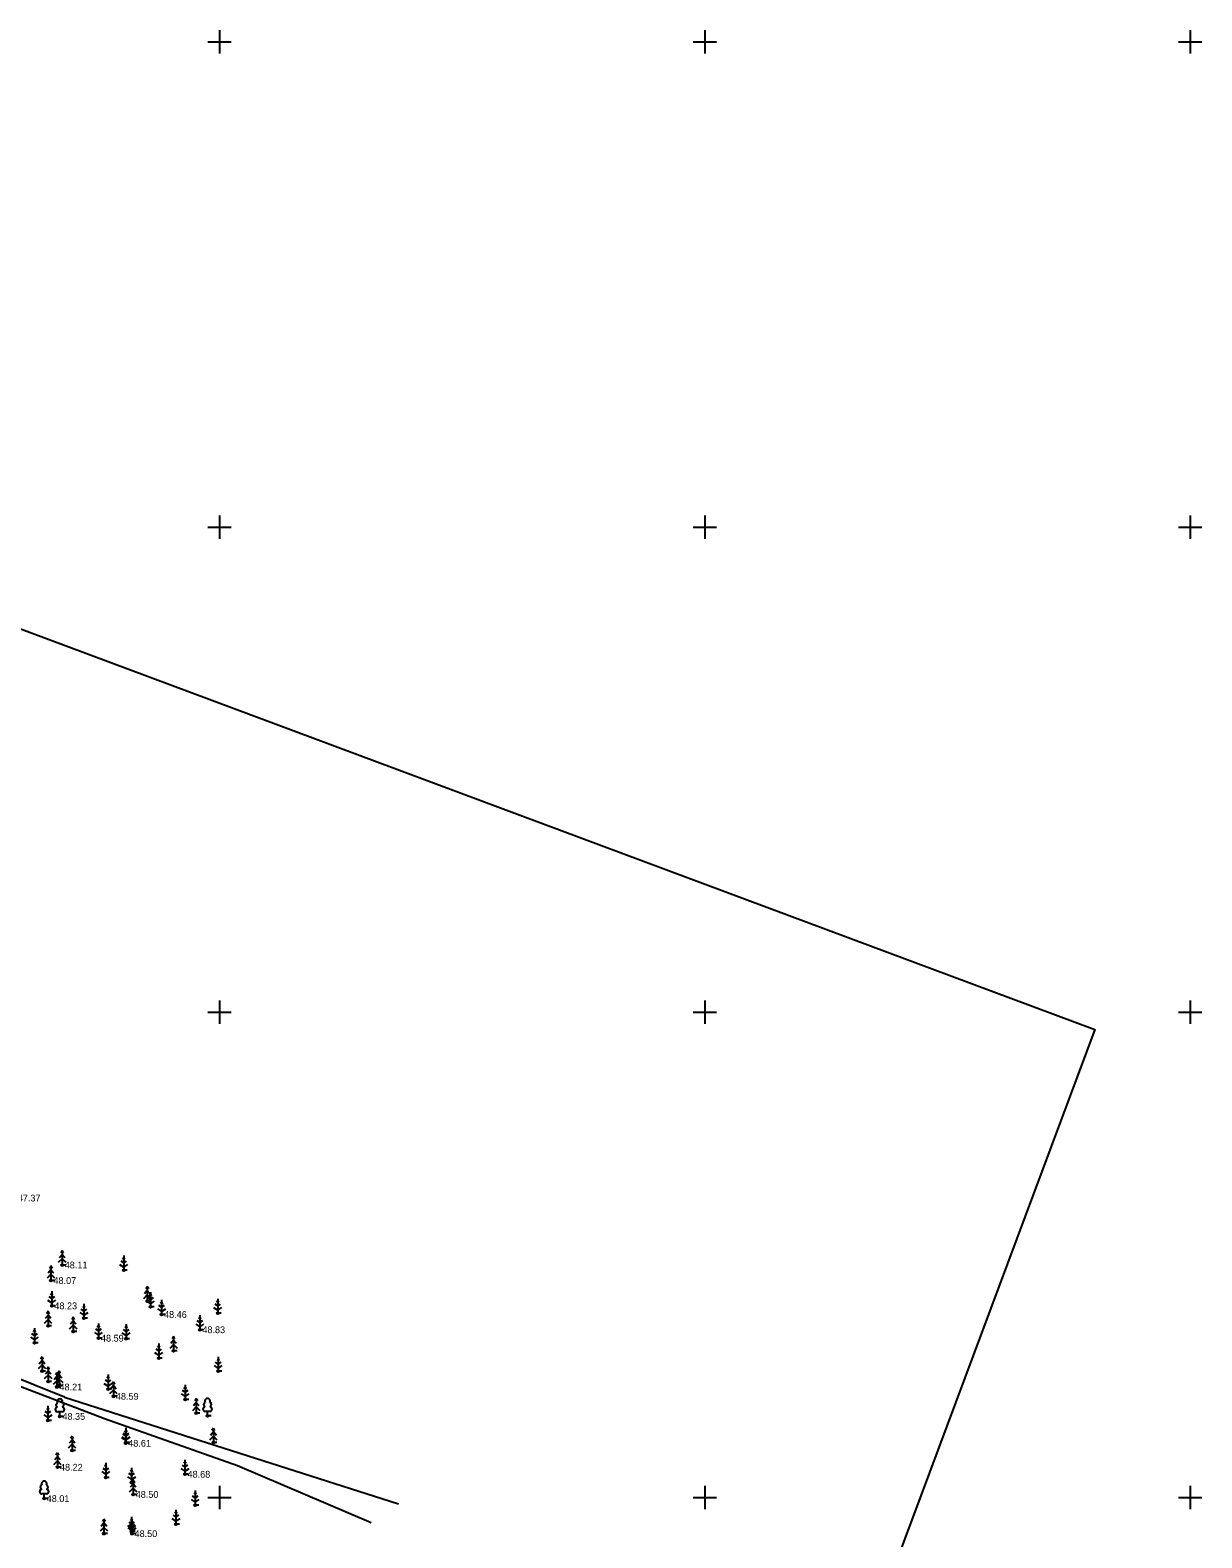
# Model space of a CAD drawing. Extents: x 641385 to 641951, y 6455406 to 6456065.
# Drawn here: x 641830.5 to 641951.2, y 6455545.8 to 6455701.2 of the extents above; entities that cross this region are included whole.
import ezdxf

# ---------------------------------------------------------------- set-up
doc = ezdxf.new("R2010")
doc.units = 0
for name, color, linetype in [('KORGUS', 7, 'Continuous'), ('MPKAABEL', 7, 'Continuous'), ('PUU', 7, 'Continuous'), ('VORK', 7, 'Continuous'), ('VTRASS', 7, 'Continuous')]:
    doc.layers.add(name, color=color, linetype=linetype)

msp = doc.modelspace()

# ---------------------------------------------------------------- linework, layer by layer
at = {"layer": 'KORGUS'}
for centre in [(641833.79, 6455573.96), (641840.13, 6455573.43), (641832.63, 6455572.36), (641832.72, 6455569.75), (641842.56, 6455570.24), (641842.89, 6455569.66), (641836.02, 6455568.47), (641844.02, 6455568.86), (641849.82, 6455568.99), (641832.33, 6455567.69), (641834.92, 6455567.11), (641837.52, 6455566.42), (641840.38, 6455566.37), (641847.97, 6455567.29), (641830.94, 6455565.95), (641845.27, 6455565.12), (641843.73, 6455564.36), (641831.71, 6455563.01), (641832.34, 6455561.97), (641833.48, 6455561.56), (641849.86, 6455563.01), (641833.25, 6455561.39), (641838.51, 6455561.17), (641839.06, 6455560.43), (641846.46, 6455560.1), (641847.6, 6455558.71), (641832.32, 6455557.95), (641833.55, 6455558.36), (641848.76, 6455558.41), (641840.33, 6455555.59), (641840.35, 6455555.68), (641849.37, 6455555.66), (641834.8, 6455554.84), (641833.3, 6455553.12), (641846.44, 6455552.4), (641838.28, 6455552.08), (641840.93, 6455551.54), (641831.93, 6455549.89), (641841.1, 6455550.32), (641847.49, 6455549.21), (641838.09, 6455546.28), (641840.94, 6455546.52), (641840.98, 6455546.28), (641845.51, 6455547.25)]:
    msp.add_circle(centre, 0.1, dxfattribs=at)
at = {"layer": 'MPKAABEL'}
for points in [[(641834.02, 6455560.33), (641806.08, 6455571.58), (641774.4, 6455582.35), (641740.84, 6455597.01), (641715.63, 6455606.81), (641690.27, 6455614.01), (641684.39, 6455613.67), (641681.39, 6455610.34), (641677.4, 6455599.42), (641671.25, 6455580)], [(641834.02, 6455560.33), (641868.44, 6455549.36)]]:
    msp.add_lwpolyline(points, dxfattribs=at)
at = {"layer": 'PUU'}
for p, q in [((641833.79, 6455574.61), (641833.39, 6455574.21)), ((641833.79, 6455575.06), (641833.49, 6455574.71)), ((641833.79, 6455575.46), (641833.64, 6455575.21)), ((641833.94, 6455575.21), (641833.79, 6455575.46)), ((641833.79, 6455575.46), (641833.79, 6455573.96)), ((641834.09, 6455574.71), (641833.79, 6455575.06)), ((641834.19, 6455574.21), (641833.79, 6455574.61)), ((641840.13, 6455574.18), (641839.86, 6455574.36)), ((641840.13, 6455574.58), (641840, 6455574.66)), ((641840.13, 6455574.93), (641840.13, 6455573.43)), ((641840.25, 6455574.66), (641840.13, 6455574.58)), ((641840.39, 6455574.36), (641840.13, 6455574.18)), ((641832.63, 6455573.01), (641832.23, 6455572.61)), ((641832.63, 6455573.46), (641832.33, 6455573.11)), ((641832.63, 6455573.86), (641832.48, 6455573.61)), ((641832.78, 6455573.61), (641832.63, 6455573.86)), ((641832.63, 6455573.86), (641832.63, 6455572.36)), ((641832.93, 6455573.11), (641832.63, 6455573.46)), ((641833.03, 6455572.61), (641832.63, 6455573.01)), ((641834.15, 6455573.96), (641833.79, 6455573.96)), ((641839.7, 6455574.02), (641840.13, 6455573.74)), ((641840.13, 6455573.74), (641840.55, 6455574.02)), ((641840.49, 6455573.43), (641840.13, 6455573.43)), ((641832.72, 6455570.9), (641832.59, 6455570.98)), ((641832.99, 6455572.36), (641832.63, 6455572.36)), ((641832.72, 6455571.25), (641832.72, 6455569.75)), ((641832.84, 6455570.98), (641832.72, 6455570.9)), ((641842.56, 6455571.34), (641842.26, 6455570.99)), ((641842.56, 6455571.74), (641842.41, 6455571.49)), ((641842.71, 6455571.49), (641842.56, 6455571.74)), ((641842.56, 6455571.74), (641842.56, 6455570.24)), ((641842.86, 6455570.99), (641842.56, 6455571.34)), ((641842.89, 6455571.16), (641842.89, 6455569.66)), ((641832.29, 6455570.34), (641832.72, 6455570.06)), ((641832.72, 6455570.5), (641832.45, 6455570.68)), ((641832.98, 6455570.68), (641832.72, 6455570.5)), ((641832.72, 6455570.06), (641833.14, 6455570.34)), ((641833.08, 6455569.75), (641832.72, 6455569.75)), ((641836.02, 6455569.62), (641835.9, 6455569.7)), ((641836.02, 6455569.97), (641836.02, 6455568.47)), ((641836.15, 6455569.7), (641836.02, 6455569.62)), ((641842.56, 6455570.89), (641842.16, 6455570.49)), ((641842.46, 6455570.25), (641842.89, 6455569.97)), ((641842.96, 6455570.49), (641842.56, 6455570.89)), ((641842.92, 6455570.24), (641842.56, 6455570.24)), ((641842.89, 6455570.41), (641842.62, 6455570.59)), ((641842.89, 6455570.81), (641842.76, 6455570.89)), ((641843.01, 6455570.89), (641842.89, 6455570.81)), ((641843.15, 6455570.59), (641842.89, 6455570.41)), ((641842.89, 6455569.97), (641843.31, 6455570.25)), ((641843.25, 6455569.66), (641842.89, 6455569.66)), ((641843.6, 6455569.45), (641844.02, 6455569.17)), ((641844.02, 6455569.61), (641843.76, 6455569.79)), ((641844.02, 6455570.01), (641843.9, 6455570.09)), ((641844.02, 6455570.36), (641844.02, 6455568.86)), ((641844.15, 6455570.09), (641844.02, 6455570.01)), ((641844.29, 6455569.79), (641844.02, 6455569.61)), ((641844.02, 6455569.17), (641844.45, 6455569.45)), ((641849.39, 6455569.58), (641849.82, 6455569.3)), ((641849.82, 6455569.74), (641849.55, 6455569.92)), ((641849.82, 6455570.14), (641849.69, 6455570.23)), ((641849.82, 6455570.49), (641849.82, 6455568.99)), ((641849.94, 6455570.23), (641849.82, 6455570.14)), ((641850.08, 6455569.92), (641849.82, 6455569.74)), ((641849.82, 6455569.3), (641850.24, 6455569.58)), ((641832.33, 6455568.34), (641831.93, 6455567.94)), ((641832.33, 6455568.79), (641832.03, 6455568.44)), ((641832.33, 6455569.19), (641832.18, 6455568.94)), ((641832.48, 6455568.94), (641832.33, 6455569.19)), ((641832.33, 6455569.19), (641832.33, 6455567.69)), ((641832.63, 6455568.44), (641832.33, 6455568.79)), ((641832.73, 6455567.94), (641832.33, 6455568.34)), ((641834.92, 6455568.21), (641834.62, 6455567.86)), ((641834.92, 6455568.61), (641834.77, 6455568.36)), ((641835.07, 6455568.36), (641834.92, 6455568.61)), ((641834.92, 6455568.61), (641834.92, 6455567.11)), ((641835.22, 6455567.86), (641834.92, 6455568.21)), ((641835.6, 6455569.06), (641836.02, 6455568.78)), ((641836.02, 6455569.22), (641835.76, 6455569.4)), ((641836.29, 6455569.4), (641836.02, 6455569.22)), ((641836.02, 6455568.78), (641836.45, 6455569.06)), ((641836.38, 6455568.47), (641836.02, 6455568.47)), ((641837.52, 6455567.92), (641837.52, 6455566.42)), ((641840.38, 6455567.87), (641840.38, 6455566.37)), ((641844.38, 6455568.86), (641844.02, 6455568.86)), ((641847.54, 6455567.88), (641847.97, 6455567.6)), ((641847.97, 6455568.04), (641847.7, 6455568.22)), ((641847.97, 6455568.44), (641847.84, 6455568.52)), ((641847.97, 6455568.79), (641847.97, 6455567.29)), ((641848.09, 6455568.52), (641847.97, 6455568.44)), ((641848.23, 6455568.22), (641847.97, 6455568.04)), ((641847.97, 6455567.6), (641848.39, 6455567.88)), ((641850.18, 6455568.99), (641849.82, 6455568.99)), ((641830.51, 6455566.54), (641830.94, 6455566.26)), ((641830.94, 6455566.7), (641830.67, 6455566.88)), ((641830.94, 6455567.1), (641830.81, 6455567.18)), ((641830.94, 6455567.45), (641830.94, 6455565.95)), ((641831.06, 6455567.18), (641830.94, 6455567.1)), ((641831.2, 6455566.88), (641830.94, 6455566.7)), ((641830.94, 6455566.26), (641831.36, 6455566.54)), ((641832.69, 6455567.69), (641832.33, 6455567.69)), ((641834.92, 6455567.76), (641834.52, 6455567.36)), ((641835.32, 6455567.36), (641834.92, 6455567.76)), ((641835.28, 6455567.11), (641834.92, 6455567.11)), ((641837.1, 6455567.01), (641837.52, 6455566.73)), ((641837.52, 6455567.17), (641837.25, 6455567.35)), ((641837.52, 6455567.57), (641837.4, 6455567.66)), ((641837.65, 6455567.66), (641837.52, 6455567.57)), ((641837.79, 6455567.35), (641837.52, 6455567.17)), ((641837.52, 6455566.73), (641837.95, 6455567.01)), ((641837.88, 6455566.42), (641837.52, 6455566.42)), ((641839.95, 6455566.96), (641840.38, 6455566.68)), ((641840.38, 6455567.12), (641840.11, 6455567.3)), ((641840.38, 6455567.52), (641840.25, 6455567.6)), ((641840.5, 6455567.6), (641840.38, 6455567.52)), ((641840.65, 6455567.3), (641840.38, 6455567.12)), ((641840.38, 6455566.68), (641840.8, 6455566.96)), ((641840.74, 6455566.37), (641840.38, 6455566.37)), ((641845.27, 6455566.62), (641845.11, 6455566.37)), ((641845.41, 6455566.37), (641845.27, 6455566.62)), ((641845.27, 6455566.62), (641845.27, 6455565.12)), ((641848.33, 6455567.29), (641847.97, 6455567.29)), ((641831.3, 6455565.95), (641830.94, 6455565.95)), ((641843.31, 6455564.95), (641843.73, 6455564.67)), ((641843.73, 6455565.11), (641843.47, 6455565.29)), ((641843.73, 6455565.51), (641843.61, 6455565.6)), ((641843.73, 6455565.86), (641843.73, 6455564.36)), ((641843.86, 6455565.6), (641843.73, 6455565.51)), ((641844, 6455565.29), (641843.73, 6455565.11)), ((641843.73, 6455564.67), (641844.16, 6455564.95)), ((641845.27, 6455565.77), (641844.87, 6455565.37)), ((641845.27, 6455566.22), (641844.97, 6455565.87)), ((641845.57, 6455565.87), (641845.27, 6455566.22)), ((641845.67, 6455565.37), (641845.27, 6455565.77)), ((641845.63, 6455565.12), (641845.27, 6455565.12)), ((641831.71, 6455563.66), (641831.31, 6455563.26)), ((641831.71, 6455564.11), (641831.41, 6455563.76)), ((641831.71, 6455564.51), (641831.56, 6455564.26)), ((641831.86, 6455564.26), (641831.71, 6455564.51)), ((641831.71, 6455564.51), (641831.71, 6455563.01)), ((641832.01, 6455563.76), (641831.71, 6455564.11)), ((641832.11, 6455563.26), (641831.71, 6455563.66)), ((641832.34, 6455563.47), (641832.19, 6455563.22)), ((641832.49, 6455563.22), (641832.34, 6455563.47)), ((641832.34, 6455563.47), (641832.34, 6455561.97)), ((641844.09, 6455564.36), (641843.73, 6455564.36)), ((641849.44, 6455563.6), (641849.86, 6455563.31)), ((641849.86, 6455563.76), (641849.59, 6455563.94)), ((641849.86, 6455564.16), (641849.74, 6455564.24)), ((641849.86, 6455564.51), (641849.86, 6455563.01)), ((641849.98, 6455564.24), (641849.86, 6455564.16)), ((641850.13, 6455563.94), (641849.86, 6455563.76)), ((641849.86, 6455563.31), (641850.28, 6455563.6)), ((641832.07, 6455563.01), (641831.71, 6455563.01)), ((641832.34, 6455562.62), (641831.94, 6455562.22)), ((641832.34, 6455563.07), (641832.04, 6455562.72)), ((641832.64, 6455562.72), (641832.34, 6455563.07)), ((641832.74, 6455562.22), (641832.34, 6455562.62)), ((641832.7, 6455561.97), (641832.34, 6455561.97)), ((641833.25, 6455562.04), (641832.85, 6455561.64)), ((641833.25, 6455562.49), (641832.95, 6455562.14)), ((641833.48, 6455562.21), (641833.08, 6455561.81)), ((641833.25, 6455562.89), (641833.1, 6455562.64)), ((641833.48, 6455562.66), (641833.18, 6455562.31)), ((641833.4, 6455562.64), (641833.25, 6455562.89)), ((641833.25, 6455562.89), (641833.25, 6455561.39)), ((641833.55, 6455562.14), (641833.25, 6455562.49)), ((641833.65, 6455561.64), (641833.25, 6455562.04)), ((641833.48, 6455563.06), (641833.33, 6455562.81)), ((641833.63, 6455562.81), (641833.48, 6455563.06)), ((641833.48, 6455563.06), (641833.48, 6455561.56)), ((641833.78, 6455562.31), (641833.48, 6455562.66)), ((641833.88, 6455561.81), (641833.48, 6455562.21)), ((641838.09, 6455561.76), (641838.51, 6455561.48)), ((641838.51, 6455561.92), (641838.25, 6455562.1)), ((641838.51, 6455562.32), (641838.39, 6455562.4)), ((641838.51, 6455562.67), (641838.51, 6455561.17)), ((641838.64, 6455562.4), (641838.51, 6455562.32)), ((641838.78, 6455562.1), (641838.51, 6455561.92)), ((641838.51, 6455561.48), (641838.94, 6455561.76)), ((641839.06, 6455561.93), (641838.91, 6455561.68)), ((641839.21, 6455561.68), (641839.06, 6455561.93)), ((641839.06, 6455561.93), (641839.06, 6455560.43)), ((641850.22, 6455563.01), (641849.86, 6455563.01)), ((641833.61, 6455561.39), (641833.25, 6455561.39)), ((641833.84, 6455561.56), (641833.48, 6455561.56)), ((641838.87, 6455561.17), (641838.51, 6455561.17)), ((641839.06, 6455561.08), (641838.66, 6455560.68)), ((641839.06, 6455561.53), (641838.76, 6455561.18)), ((641839.36, 6455561.18), (641839.06, 6455561.53)), ((641839.46, 6455560.68), (641839.06, 6455561.08)), ((641839.42, 6455560.43), (641839.06, 6455560.43)), ((641846.03, 6455560.69), (641846.46, 6455560.4)), ((641846.46, 6455560.85), (641846.19, 6455561.03)), ((641846.46, 6455561.25), (641846.33, 6455561.33)), ((641846.46, 6455561.6), (641846.46, 6455560.1)), ((641846.58, 6455561.33), (641846.46, 6455561.25)), ((641846.72, 6455561.03), (641846.46, 6455560.85)), ((641846.46, 6455560.4), (641846.88, 6455560.69)), ((641847.6, 6455560.21), (641847.45, 6455559.95)), ((641847.75, 6455559.95), (641847.6, 6455560.21)), ((641847.6, 6455560.21), (641847.6, 6455558.71)), ((641832.32, 6455558.7), (641832.05, 6455558.88)), ((641832.32, 6455559.1), (641832.19, 6455559.19)), ((641832.32, 6455559.45), (641832.32, 6455557.95)), ((641832.44, 6455559.19), (641832.32, 6455559.1)), ((641832.58, 6455558.88), (641832.32, 6455558.7)), ((641833.79, 6455558.84), (641833.31, 6455558.84)), ((641833.55, 6455558.36), (641833.55, 6455558.84)), ((641846.82, 6455560.1), (641846.46, 6455560.1)), ((641847.6, 6455559.35), (641847.2, 6455558.95)), ((641847.6, 6455559.81), (641847.3, 6455559.45)), ((641847.9, 6455559.45), (641847.6, 6455559.81)), ((641848, 6455558.95), (641847.6, 6455559.35)), ((641847.96, 6455558.71), (641847.6, 6455558.71)), ((641849, 6455558.88), (641848.52, 6455558.88)), ((641848.76, 6455558.41), (641848.76, 6455558.88)), ((641831.89, 6455558.54), (641832.32, 6455558.26)), ((641832.32, 6455558.26), (641832.74, 6455558.54)), ((641832.68, 6455557.95), (641832.32, 6455557.95)), ((641833.93, 6455558.36), (641833.55, 6455558.36)), ((641840.33, 6455557.09), (641840.33, 6455555.59)), ((641840.35, 6455557.18), (641840.35, 6455555.68)), ((641849.14, 6455558.41), (641848.76, 6455558.41)), ((641849.37, 6455557.16), (641849.22, 6455556.91)), ((641849.52, 6455556.91), (641849.37, 6455557.16)), ((641849.37, 6455557.16), (641849.37, 6455555.66)), ((641834.8, 6455555.49), (641834.4, 6455555.09)), ((641834.8, 6455555.94), (641834.5, 6455555.59)), ((641834.8, 6455556.34), (641834.65, 6455556.09)), ((641834.95, 6455556.09), (641834.8, 6455556.34)), ((641834.8, 6455556.34), (641834.8, 6455554.84)), ((641835.1, 6455555.59), (641834.8, 6455555.94)), ((641835.2, 6455555.09), (641834.8, 6455555.49)), ((641839.9, 6455556.18), (641840.33, 6455555.9)), ((641839.93, 6455556.27), (641840.35, 6455555.99)), ((641840.33, 6455556.34), (641840.06, 6455556.52)), ((641840.35, 6455556.43), (641840.08, 6455556.61)), ((641840.33, 6455556.74), (641840.2, 6455556.83)), ((641840.35, 6455556.83), (641840.23, 6455556.91)), ((641840.45, 6455556.83), (641840.33, 6455556.74)), ((641840.59, 6455556.52), (641840.33, 6455556.34)), ((641840.33, 6455555.9), (641840.75, 6455556.18)), ((641840.69, 6455555.59), (641840.33, 6455555.59)), ((641840.48, 6455556.91), (641840.35, 6455556.83)), ((641840.62, 6455556.61), (641840.35, 6455556.43)), ((641840.35, 6455555.99), (641840.78, 6455556.27)), ((641840.71, 6455555.68), (641840.35, 6455555.68)), ((641849.37, 6455556.31), (641848.97, 6455555.91)), ((641849.37, 6455556.76), (641849.07, 6455556.41)), ((641849.67, 6455556.41), (641849.37, 6455556.76)), ((641849.77, 6455555.91), (641849.37, 6455556.31)), ((641849.73, 6455555.66), (641849.37, 6455555.66)), ((641833.3, 6455554.22), (641833, 6455553.87)), ((641833.3, 6455554.62), (641833.15, 6455554.37)), ((641833.45, 6455554.37), (641833.3, 6455554.62)), ((641833.3, 6455554.62), (641833.3, 6455553.12)), ((641833.6, 6455553.87), (641833.3, 6455554.22)), ((641835.16, 6455554.84), (641834.8, 6455554.84)), ((641846.44, 6455553.9), (641846.44, 6455552.4)), ((641833.3, 6455553.77), (641832.9, 6455553.37)), ((641833.7, 6455553.37), (641833.3, 6455553.77)), ((641833.66, 6455553.12), (641833.3, 6455553.12)), ((641837.86, 6455552.67), (641838.28, 6455552.38)), ((641838.28, 6455552.83), (641838.01, 6455553)), ((641838.28, 6455553.23), (641838.16, 6455553.31)), ((641838.28, 6455553.58), (641838.28, 6455552.08)), ((641838.4, 6455553.31), (641838.28, 6455553.23)), ((641838.55, 6455553), (641838.28, 6455552.83)), ((641838.28, 6455552.38), (641838.7, 6455552.67)), ((641840.93, 6455552.29), (641840.67, 6455552.47)), ((641840.93, 6455552.69), (641840.81, 6455552.78)), ((641840.93, 6455553.05), (641840.93, 6455551.54)), ((641841.06, 6455552.78), (641840.93, 6455552.69)), ((641841.2, 6455552.47), (641840.93, 6455552.29)), ((641846.02, 6455552.99), (641846.44, 6455552.71)), ((641846.44, 6455553.15), (641846.17, 6455553.33)), ((641846.44, 6455553.55), (641846.32, 6455553.64)), ((641846.57, 6455553.64), (641846.44, 6455553.55)), ((641846.71, 6455553.33), (641846.44, 6455553.15)), ((641846.44, 6455552.71), (641846.87, 6455552.99)), ((641846.8, 6455552.4), (641846.44, 6455552.4)), ((641838.64, 6455552.08), (641838.28, 6455552.08)), ((641840.51, 6455552.13), (641840.93, 6455551.85)), ((641841.1, 6455550.97), (641840.7, 6455550.57)), ((641841.1, 6455551.42), (641840.8, 6455551.07)), ((641840.93, 6455551.85), (641841.36, 6455552.13)), ((641841.29, 6455551.54), (641840.93, 6455551.54)), ((641841.1, 6455551.82), (641840.95, 6455551.57)), ((641841.25, 6455551.57), (641841.1, 6455551.82)), ((641841.1, 6455551.82), (641841.1, 6455550.32)), ((641841.4, 6455551.07), (641841.1, 6455551.42)), ((641841.5, 6455550.57), (641841.1, 6455550.97)), ((641832.17, 6455550.37), (641831.69, 6455550.37)), ((641831.93, 6455549.89), (641831.93, 6455550.37)), ((641832.31, 6455549.89), (641831.93, 6455549.89)), ((641841.46, 6455550.32), (641841.1, 6455550.32)), ((641847.07, 6455549.8), (641847.49, 6455549.52)), ((641847.49, 6455549.97), (641847.22, 6455550.14)), ((641847.49, 6455550.37), (641847.37, 6455550.45)), ((641847.49, 6455550.71), (641847.49, 6455549.21)), ((641847.61, 6455550.45), (641847.49, 6455550.37)), ((641847.76, 6455550.14), (641847.49, 6455549.97)), ((641847.49, 6455549.52), (641847.91, 6455549.8)), ((641838.09, 6455547.78), (641837.94, 6455547.53)), ((641838.24, 6455547.53), (641838.09, 6455547.78)), ((641838.09, 6455547.78), (641838.09, 6455546.28)), ((641840.94, 6455547.67), (641840.82, 6455547.75)), ((641840.94, 6455548.02), (641840.94, 6455546.52)), ((641841.07, 6455547.75), (641840.94, 6455547.67)), ((641840.98, 6455547.78), (641840.98, 6455546.28)), ((641845.08, 6455547.84), (641845.51, 6455547.55)), ((641845.51, 6455548), (641845.24, 6455548.18)), ((641845.51, 6455548.4), (641845.38, 6455548.48)), ((641845.51, 6455548.75), (641845.51, 6455547.25)), ((641845.63, 6455548.48), (641845.51, 6455548.4)), ((641845.77, 6455548.18), (641845.51, 6455548)), ((641845.51, 6455547.55), (641845.93, 6455547.84)), ((641847.85, 6455549.21), (641847.49, 6455549.21)), ((641838.09, 6455546.93), (641837.69, 6455546.53)), ((641838.09, 6455547.38), (641837.79, 6455547.03)), ((641838.39, 6455547.03), (641838.09, 6455547.38)), ((641838.49, 6455546.53), (641838.09, 6455546.93)), ((641838.45, 6455546.28), (641838.09, 6455546.28)), ((641840.52, 6455547.11), (641840.94, 6455546.82)), ((641840.56, 6455546.87), (641840.98, 6455546.59)), ((641840.94, 6455547.27), (641840.68, 6455547.45)), ((641840.98, 6455547.03), (641840.72, 6455547.21)), ((641840.98, 6455547.43), (641840.86, 6455547.52)), ((641841.21, 6455547.45), (641840.94, 6455547.27)), ((641840.94, 6455546.82), (641841.37, 6455547.11)), ((641841.3, 6455546.52), (641840.94, 6455546.52)), ((641841.11, 6455547.52), (641840.98, 6455547.43)), ((641841.25, 6455547.21), (641840.98, 6455547.03)), ((641840.98, 6455546.59), (641841.41, 6455546.87)), ((641841.34, 6455546.28), (641840.98, 6455546.28)), ((641845.87, 6455547.25), (641845.51, 6455547.25))]:
    msp.add_line(p, q, dxfattribs=at)
for centre, radius, start, end in [((641833.55, 6455559.88), 0.277, 332.5799, 207.4201), ((641848.76, 6455559.93), 0.277, 332.5799, 207.4201), ((641833.31, 6455559.08), 0.238, 90.0016, 269.3953), ((641833.38, 6455559.54), 0.233, 109.0217, 253.1415), ((641833.72, 6455559.54), 0.233, 286.8508, 70.9859), ((641833.78, 6455559.08), 0.238, 270.6047, 89.9984), ((641848.52, 6455559.12), 0.238, 90.0016, 269.3953), ((641848.59, 6455559.58), 0.233, 109.0217, 253.1415), ((641848.93, 6455559.58), 0.233, 286.8508, 70.9859), ((641849, 6455559.12), 0.238, 270.6047, 89.9984), ((641831.69, 6455550.61), 0.238, 90.0016, 269.3953), ((641831.76, 6455551.07), 0.233, 109.0217, 253.1415), ((641831.93, 6455551.42), 0.277, 332.5799, 207.4201), ((641832.1, 6455551.07), 0.233, 286.8508, 70.9859), ((641832.16, 6455550.61), 0.238, 270.6047, 89.9984)]:
    msp.add_arc(centre, radius, start, end, dxfattribs=at)
at = {"layer": 'VORK'}
for p, q in [((641848.8, 6455700), (641851.2, 6455700)), ((641850, 6455701.2), (641850, 6455698.8)), ((641898.8, 6455700), (641901.2, 6455700)), ((641900, 6455701.2), (641900, 6455698.8)), ((641948.8, 6455700), (641951.2, 6455700)), ((641950, 6455701.2), (641950, 6455698.8)), ((641850, 6455651.2), (641850, 6455648.8)), ((641900, 6455651.2), (641900, 6455648.8)), ((641950, 6455651.2), (641950, 6455648.8)), ((641848.8, 6455650), (641851.2, 6455650)), ((641898.8, 6455650), (641901.2, 6455650)), ((641948.8, 6455650), (641951.2, 6455650)), ((641850, 6455601.2), (641850, 6455598.8)), ((641900, 6455601.2), (641900, 6455598.8)), ((641950, 6455601.2), (641950, 6455598.8)), ((641848.8, 6455600), (641851.2, 6455600)), ((641898.8, 6455600), (641901.2, 6455600)), ((641948.8, 6455600), (641951.2, 6455600)), ((641850, 6455551.2), (641850, 6455548.8)), ((641900, 6455551.2), (641900, 6455548.8)), ((641950, 6455551.2), (641950, 6455548.8)), ((641848.8, 6455550), (641851.2, 6455550)), ((641898.8, 6455550), (641901.2, 6455550)), ((641948.8, 6455550), (641951.2, 6455550))]:
    msp.add_line(p, q, dxfattribs=at)
msp.add_lwpolyline([(641868.52, 6455406.15), (641601.96, 6455505.58), (641673.6, 6455697.65), (641940.16, 6455598.23), (641868.52, 6455406.15)], dxfattribs=at)
at = {"layer": 'VTRASS'}
msp.add_lwpolyline([(641671.61, 6455579.88), (641679.12, 6455599.21), (641683.27, 6455607.65), (641685.5, 6455611.68), (641700.16, 6455606.92), (641714.37, 6455602.1), (641728.72, 6455597.28), (641743.3, 6455592.36), (641757.65, 6455587.38), (641774.32, 6455581.38), (641794.82, 6455573.81), (641809.39, 6455569.3), (641823.83, 6455563.62), (641838.14, 6455558.14), (641851.85, 6455553.29), (641865.62, 6455547.42)], dxfattribs=at)

# ---------------------------------------------------------------- texts
at = {"layer": 'KORGUS'}
for s, p in [(' 47.37', (641828.95, 6455580.51)), (' 48.11', (641833.79, 6455573.61)), (' 48.07', (641832.63, 6455572.01)), (' 48.23', (641832.72, 6455569.4)), (' 48.46', (641844.02, 6455568.51)), (' 48.59', (641837.52, 6455566.07)), (' 48.83', (641847.97, 6455566.94)), (' 48.21', (641833.25, 6455561.04)), (' 48.59', (641839.06, 6455560.08)), (' 48.35', (641833.55, 6455558.01)), (' 48.61', (641840.33, 6455555.24)), (' 48.22', (641833.3, 6455552.77)), (' 48.68', (641846.44, 6455552.05)), (' 48.01', (641831.93, 6455549.54)), (' 48.50', (641841.1, 6455549.97)), (' 48.50', (641840.98, 6455545.93))]:
    msp.add_text(s, height=0.7, dxfattribs=at).set_placement(p)

doc.saveas('drawing.dxf')
